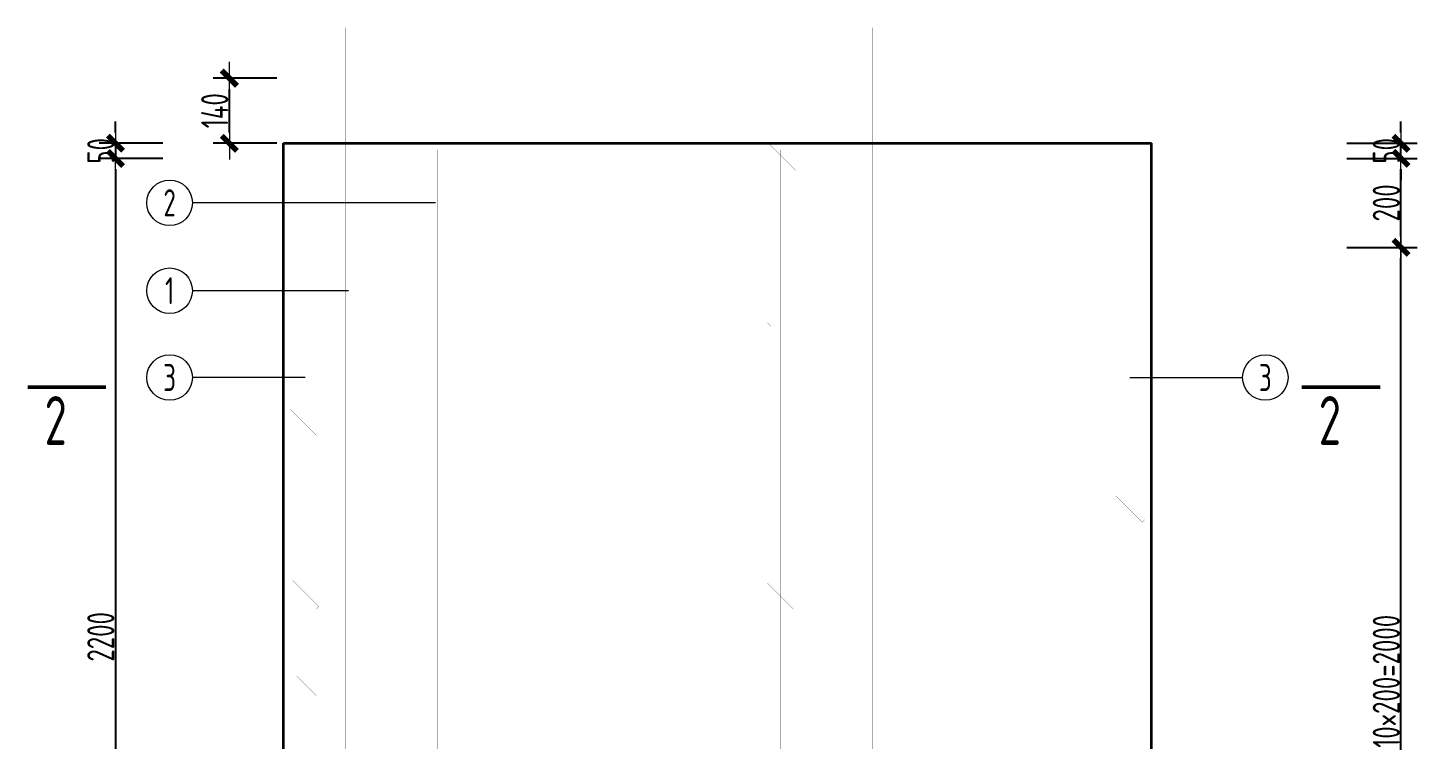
# Model space of a CAD drawing. Extents: x -85320 to 1679916, y -1321939 to 627.
# Drawn here: x 1230696 to 1243504, y -843828 to -837270 of the extents above; entities that cross this region are included whole.
import ezdxf
from ezdxf.enums import TextEntityAlignment as Align

# ---------------------------------------------------------------- set-up
doc = ezdxf.new("R2010")
doc.units = 0
doc.header["$LTSCALE"] = 1000
doc.layers.add('图名', color=85, linetype='Continuous')
for name, color, linetype, lineweight in [('直线', 7, 'Continuous', 18), ('预制墙墙身水平筋', 130, 'Continuous', 18), ('预制墙墙身纵向受力筋', 1, 'Continuous', 18), ('预制墙墙身纵向非受力筋', 94, 'Continuous', 18), ('预制墙墙身附加筋', 94, 'Continuous', 18), ('预制墙拉筋', 130, 'Continuous', 18), ('预制墙详图标注', 3, 'Continuous', 18), ('预制墙详图轮廓', 3, 'Continuous', 35)]:
    doc.layers.add(name, color=color, linetype=linetype, lineweight=lineweight)
doc.styles.add('样式 1', font='yjkeng.shx', dxfattribs={"width": 0.7, "bigfont": 'yjkchn.shx'})
doc.styles.add('样式 2', font='yjkeng.shx', dxfattribs={"width": 0.7, "bigfont": 'yjkchn.shx'})
doc.dimstyles.new('盈建科结构', dxfattribs={"dimscale": 100, "dimtxt": 2.5, "dimasz": 1, "dimexe": 1.5, "dimexo": 0.625, "dimgap": 0.1, "dimtad": 1, "dimdec": 0, "dimrnd": 1, "dimzin": 0, "dimdsep": 46, "dimtxsty": '样式 1', "dimblk": '_yjkbk', "dimblk1": 'ARCHTICK', "dimblk2": 'ARCHTICK', "dimcen": 0.09, "dimadec": 0, "dimazin": 0, "dimtfac": 1, "dimtdec": 4, "dimtix": 1, "dimtmove": 2, "dimatfit": 3, "dimfxl": 1, "dimtolj": 1, "dimtzin": 0, "dimarcsym": 0})

# ---------------------------------------------------------------- blocks, each defined once
blk = doc.blocks.new('_yjkbk')
blk.add_line((-1, 0), (1.5, 0))
blk.add_lwpolyline([(-0.7, -0.7, 0.5, 0.5, 0), (0.7, 0.7, 0.5, 0.5, 0)], format="xyseb")
blk = doc.blocks.new('*D586')
at = {"layer": 'Defpoints', "color": 0, "transparency": 16777216}
for p in [(1232004, -838474), (1231504, -847294), (1232004, -847294)]:
    blk.add_point(p, dxfattribs=at)
at = {"layer": '预制墙详图标注', "color": 0, "lineweight": -2, "transparency": 16777216}
for p, q in [((1231941, -838474), (1231354, -838474)), ((1231504, -838574), (1231504, -847194)), ((1231941, -847294), (1231354, -847294))]:
    blk.add_line(p, q, dxfattribs=at)
at = {"layer": '预制墙详图标注', "color": 0, "lineweight": -2, "transparency": 16777216, "xscale": 100, "yscale": 100, "zscale": 100}
for p, rotation in [((1231504, -838474), 90), ((1231504, -847294), 270)]:
    blk.add_blockref('_yjkbk', p, dxfattribs=dict(at, rotation=rotation))
at = {"layer": '预制墙详图标注', "color": 0, "transparency": 16777216, "insert": (1231494, -842884), "char_height": 250, "attachment_point": 8, "rotation": 90, "style": '样式 1'}
blk.add_mtext('\\A1;2200', dxfattribs=at)
blk = doc.blocks.new('_ArchTick')
at = {"color": 0, "linetype": 'ByBlock', "const_width": 0.4}
blk.add_lwpolyline([(-0.5, -0.5), (0.5, 0.5)], dxfattribs=at)
blk = doc.blocks.new('*D587')
at = {"layer": 'Defpoints', "color": 0, "transparency": 16777216}
for p in [(1232004, -838334), (1231504, -838474), (1232004, -838474)]:
    blk.add_point(p, dxfattribs=at)
at = {"layer": '预制墙详图标注', "color": 0, "lineweight": -2, "transparency": 16777216}
for p, q in [((1231504, -838234), (1231504, -838134)), ((1231941, -838334), (1231354, -838334)), ((1231504, -838334), (1231504, -838474)), ((1231941, -838474), (1231354, -838474)), ((1231504, -838574), (1231504, -838674))]:
    blk.add_line(p, q, dxfattribs=at)
at = {"layer": '预制墙详图标注', "color": 0, "lineweight": -2, "transparency": 16777216, "xscale": 100, "yscale": 100, "zscale": 100}
for p, rotation in [((1231504, -838334), 270), ((1231504, -838474), 90)]:
    blk.add_blockref('_yjkbk', p, dxfattribs=dict(at, rotation=rotation))
at = {"layer": '预制墙详图标注', "color": 0, "transparency": 16777216, "insert": (1231494, -838404), "char_height": 250, "attachment_point": 8, "rotation": 90, "style": '样式 1'}
blk.add_mtext('\\A1;50', dxfattribs=at)
blk = doc.blocks.new('*D2453')
at = {"layer": 'Defpoints', "color": 0, "transparency": 16777216}
for p in [(1242854, -839294), (1243354, -839294), (1242854, -847294)]:
    blk.add_point(p, dxfattribs=at)
at = {"layer": '预制墙详图标注', "color": 0, "lineweight": -2, "transparency": 16777216}
for p, q in [((1242916, -839294), (1243504, -839294)), ((1243354, -847194), (1243354, -839394)), ((1242916, -847294), (1243504, -847294))]:
    blk.add_line(p, q, dxfattribs=at)
at = {"layer": '预制墙详图标注', "color": 0, "lineweight": -2, "transparency": 16777216, "xscale": 100, "yscale": 100, "zscale": 100}
for p, rotation in [((1243354, -839294), 90), ((1243354, -847294), 270)]:
    blk.add_blockref('_yjkbk', p, dxfattribs=dict(at, rotation=rotation))
at = {"layer": '预制墙详图标注', "color": 0, "transparency": 16777216, "insert": (1243344, -843294), "char_height": 250, "attachment_point": 8, "rotation": 90, "style": '样式 1'}
blk.add_mtext('\\A1;10×200=2000', dxfattribs=at)
blk = doc.blocks.new('*D2454')
at = {"layer": 'Defpoints', "color": 0, "transparency": 16777216}
for p in [(1242854, -838474), (1243354, -838474), (1242854, -839294)]:
    blk.add_point(p, dxfattribs=at)
at = {"layer": '预制墙详图标注', "color": 0, "lineweight": -2, "transparency": 16777216}
for p, q in [((1242854, -838474), (1243504, -838474)), ((1243354, -839194), (1243354, -838574)), ((1242854, -839294), (1243504, -839294))]:
    blk.add_line(p, q, dxfattribs=at)
at = {"layer": '预制墙详图标注', "color": 0, "lineweight": -2, "transparency": 16777216, "xscale": 100, "yscale": 100, "zscale": 100}
for p, rotation in [((1243354, -838474), 90), ((1243354, -839294), 270)]:
    blk.add_blockref('_yjkbk', p, dxfattribs=dict(at, rotation=rotation))
at = {"layer": '预制墙详图标注', "color": 0, "transparency": 16777216, "insert": (1243344, -838884), "char_height": 250, "attachment_point": 8, "rotation": 90, "style": '样式 1'}
blk.add_mtext('\\A1;200', dxfattribs=at)
blk = doc.blocks.new('*D2455')
at = {"layer": 'Defpoints', "color": 0, "transparency": 16777216}
for p in [(1242854, -838334), (1243354, -838334), (1242854, -838474)]:
    blk.add_point(p, dxfattribs=at)
at = {"layer": '预制墙详图标注', "color": 0, "lineweight": -2, "transparency": 16777216}
for p, q in [((1243354, -838234), (1243354, -838134)), ((1242854, -838334), (1243504, -838334)), ((1243354, -838474), (1243354, -838334)), ((1242854, -838474), (1243504, -838474)), ((1243354, -838574), (1243354, -838674))]:
    blk.add_line(p, q, dxfattribs=at)
at = {"layer": '预制墙详图标注', "color": 0, "lineweight": -2, "transparency": 16777216, "xscale": 100, "yscale": 100, "zscale": 100}
for p, rotation in [((1243354, -838334), 270), ((1243354, -838474), 90)]:
    blk.add_blockref('_yjkbk', p, dxfattribs=dict(at, rotation=rotation))
at = {"layer": '预制墙详图标注', "color": 0, "transparency": 16777216, "insert": (1243344, -838404), "char_height": 250, "attachment_point": 8, "rotation": 90, "style": '样式 1'}
blk.add_mtext('\\A1;50', dxfattribs=at)
blk = doc.blocks.new('*D2996')
at = {"layer": 'Defpoints', "color": 0, "transparency": 16777216}
for p in [(1232554, -837734), (1233054, -837734), (1233054, -838334)]:
    blk.add_point(p, dxfattribs=at)
at = {"layer": '预制墙详图标注', "color": 0, "lineweight": -2, "transparency": 16777216}
for p, q in [((1232991, -837734), (1232404, -837734)), ((1232554, -838234), (1232554, -837834)), ((1232991, -838334), (1232404, -838334))]:
    blk.add_line(p, q, dxfattribs=at)
at = {"layer": '预制墙详图标注', "color": 0, "lineweight": -2, "transparency": 16777216, "xscale": 100, "yscale": 100, "zscale": 100}
for p, rotation in [((1232554, -837734), 90), ((1232554, -838334), 270)]:
    blk.add_blockref('_yjkbk', p, dxfattribs=dict(at, rotation=rotation))
at = {"layer": '预制墙详图标注', "color": 0, "transparency": 16777216, "insert": (1232544, -838034), "char_height": 250, "attachment_point": 8, "rotation": 90, "style": '样式 1'}
blk.add_mtext('\\A1;140', dxfattribs=at)

msp = doc.modelspace()

# ---------------------------------------------------------------- linework, layer by layer
at = {"layer": '图名', "lineweight": 50}
for p, q in [((1231416.178, -840583.638), (1230696.178, -840583.638)), ((1242441.178, -840583.638), (1243161.178, -840583.638))]:
    msp.add_line(p, q, dxfattribs=at)
at = {"layer": '直线', "lineweight": 18}
for p, q in [((1234453.678, -838883.361), (1232213.678, -838883.361)), ((1233653.678, -839693.361), (1232213.678, -839693.361)), ((1233253.678, -840493.361), (1232213.678, -840493.361)), ((1240853.678, -840493.361), (1241893.678, -840493.361))]:
    msp.add_line(p, q, dxfattribs=at)
for centre in [(1232003.678, -838883.361), (1232003.678, -839693.361), (1232003.678, -840493.361), (1242103.678, -840493.361)]:
    msp.add_circle(centre, 210, dxfattribs=at)
at = {"layer": '预制墙墙身水平筋', "lineweight": 18, "const_width": 0.18}
for points in [[(1232390.213, -838493.638), (1232253.678, -838493.638), (1232253.678, -838453.638), (1241853.678, -838453.638), (1241853.678, -838493.638), (1241717.142, -838493.638), (1241717.142, -838453.638), (1241853.678, -838453.638), (1241853.678, -838493.638), (1232253.678, -838493.638), (1232253.678, -838453.638), (1232390.213, -838453.638)], [(1232390.213, -838493.638), (1232253.678, -838493.638), (1232253.678, -838453.638), (1241853.678, -838453.638), (1241853.678, -838493.638), (1241717.142, -838493.638), (1241717.142, -838453.638), (1241853.678, -838453.638), (1241853.678, -838493.638), (1232253.678, -838493.638), (1232253.678, -838453.638), (1232390.213, -838453.638)], [(1232390.213, -839313.638), (1232253.678, -839313.638), (1232253.678, -839273.638), (1241853.678, -839273.638), (1241853.678, -839313.638), (1241717.142, -839313.638), (1241717.142, -839273.638), (1241853.678, -839273.638), (1241853.678, -839313.638), (1232253.678, -839313.638), (1232253.678, -839273.638), (1232390.213, -839273.638)], [(1232390.213, -839313.638), (1232253.678, -839313.638), (1232253.678, -839273.638), (1241853.678, -839273.638), (1241853.678, -839313.638), (1241717.142, -839313.638), (1241717.142, -839273.638), (1241853.678, -839273.638), (1241853.678, -839313.638), (1232253.678, -839313.638), (1232253.678, -839273.638), (1232390.213, -839273.638)], [(1232390.213, -840913.638), (1232253.678, -840913.638), (1232253.678, -840873.638), (1241853.678, -840873.638), (1241853.678, -840913.638), (1241717.142, -840913.638), (1241717.142, -840873.638), (1241853.678, -840873.638), (1241853.678, -840913.638), (1232253.678, -840913.638), (1232253.678, -840873.638), (1232390.213, -840873.638)], [(1232390.213, -840913.638), (1232253.678, -840913.638), (1232253.678, -840873.638), (1241853.678, -840873.638), (1241853.678, -840913.638), (1241717.142, -840913.638), (1241717.142, -840873.638), (1241853.678, -840873.638), (1241853.678, -840913.638), (1232253.678, -840913.638), (1232253.678, -840873.638), (1232390.213, -840873.638)], [(1232390.213, -841713.638), (1232253.678, -841713.638), (1232253.678, -841673.638), (1241853.678, -841673.638), (1241853.678, -841713.638), (1241717.142, -841713.638), (1241717.142, -841673.638), (1241853.678, -841673.638), (1241853.678, -841713.638), (1232253.678, -841713.638), (1232253.678, -841673.638), (1232390.213, -841673.638)], [(1232390.213, -841713.638), (1232253.678, -841713.638), (1232253.678, -841673.638), (1241853.678, -841673.638), (1241853.678, -841713.638), (1241717.142, -841713.638), (1241717.142, -841673.638), (1241853.678, -841673.638), (1241853.678, -841713.638), (1232253.678, -841713.638), (1232253.678, -841673.638), (1232390.213, -841673.638)], [(1232390.213, -842513.638), (1232253.678, -842513.638), (1232253.678, -842473.638), (1241853.678, -842473.638), (1241853.678, -842513.638), (1241717.142, -842513.638), (1241717.142, -842473.638), (1241853.678, -842473.638), (1241853.678, -842513.638), (1232253.678, -842513.638), (1232253.678, -842473.638), (1232390.213, -842473.638)], [(1232390.213, -842513.638), (1232253.678, -842513.638), (1232253.678, -842473.638), (1241853.678, -842473.638), (1241853.678, -842513.638), (1241717.142, -842513.638), (1241717.142, -842473.638), (1241853.678, -842473.638), (1241853.678, -842513.638), (1232253.678, -842513.638), (1232253.678, -842473.638), (1232390.213, -842473.638)], [(1232390.213, -843313.638), (1232253.678, -843313.638), (1232253.678, -843273.638), (1241853.678, -843273.638), (1241853.678, -843313.638), (1241717.142, -843313.638), (1241717.142, -843273.638), (1241853.678, -843273.638), (1241853.678, -843313.638), (1232253.678, -843313.638), (1232253.678, -843273.638), (1232390.213, -843273.638)], [(1232390.213, -843313.638), (1232253.678, -843313.638), (1232253.678, -843273.638), (1241853.678, -843273.638), (1241853.678, -843313.638), (1241717.142, -843313.638), (1241717.142, -843273.638), (1241853.678, -843273.638), (1241853.678, -843313.638), (1232253.678, -843313.638), (1232253.678, -843273.638), (1232390.213, -843273.638)]]:
    msp.add_lwpolyline(points, close=True, dxfattribs=at)
for points in [[(1241717.142, -840113.638), (1232253.678, -840113.638), (1232253.678, -840073.638), (1232390.213, -840073.638), (1232390.213, -840113.638), (1232253.678, -840113.638), (1232253.678, -840073.638), (1241717.142, -840073.638)], [(1241717.142, -840113.638), (1232253.678, -840113.638), (1232253.678, -840073.638), (1232390.213, -840073.638), (1232390.213, -840113.638), (1232253.678, -840113.638), (1232253.678, -840073.638), (1241717.142, -840073.638)], [(1234396.12, -840073.638), (1241853.678, -840073.638), (1241853.678, -840113.638), (1241717.142, -840113.638), (1241717.142, -840073.638), (1241853.678, -840073.638), (1241853.678, -840113.638), (1234392.148, -840113.638)], [(1234396.12, -840073.638), (1241853.678, -840073.638), (1241853.678, -840113.638), (1241717.142, -840113.638), (1241717.142, -840073.638), (1241853.678, -840073.638), (1241853.678, -840113.638), (1234392.148, -840113.638)]]:
    msp.add_lwpolyline(points, dxfattribs=at)
at = {"layer": '预制墙墙身纵向受力筋', "lineweight": 18, "const_width": 0.18}
for points in [[(1233621.678, -848769.638), (1233621.678, -837269.638), (1233685.678, -837269.638), (1233685.678, -848769.638)], [(1235221.678, -848769.638), (1235221.678, -837269.638), (1235285.678, -837269.638), (1235285.678, -848769.638)], [(1236821.678, -848769.638), (1236821.678, -837269.638), (1236885.678, -837269.638), (1236885.678, -848769.638)], [(1238421.678, -848769.638), (1238421.678, -837269.638), (1238485.678, -837269.638), (1238485.678, -848769.638)], [(1240021.678, -848769.638), (1240021.678, -837269.638), (1240085.678, -837269.638), (1240085.678, -848769.638)]]:
    msp.add_lwpolyline(points, close=True, dxfattribs=at)
at = {"layer": '预制墙墙身纵向非受力筋', "lineweight": 18, "const_width": 0.18}
for points in [[(1234437.678, -849193.638), (1234437.678, -838393.638), (1234469.678, -838393.638), (1234469.678, -849193.638)], [(1236037.678, -849193.638), (1236037.678, -838393.638), (1236069.678, -838393.638), (1236069.678, -849193.638)], [(1237637.678, -849193.638), (1237637.678, -838393.638), (1237669.678, -838393.638), (1237669.678, -849193.638)], [(1239237.678, -849193.638), (1239237.678, -838393.638), (1239269.678, -838393.638), (1239269.678, -849193.638)]]:
    msp.add_lwpolyline(points, close=True, dxfattribs=at)
at = {"layer": '预制墙墙身附加筋', "lineweight": 18, "const_width": 0.18}
for points in [[(1233225.678, -849193.638), (1233225.678, -838393.638), (1233281.678, -838393.638), (1233281.678, -849193.638)], [(1240825.678, -849193.638), (1240825.678, -838393.638), (1240881.678, -838393.638), (1240881.678, -849193.638)]]:
    msp.add_lwpolyline(points, close=True, dxfattribs=at)
at = {"layer": '预制墙拉筋', "lineweight": 18, "const_width": 0.18}
for points in [[(1233138.989, -838344.322), (1233378.989, -838584.322), (1233356.362, -838606.95), (1233116.362, -838366.95)], [(1235134.989, -838344.322), (1235374.989, -838584.322), (1235352.362, -838606.95), (1235112.362, -838366.95)], [(1237534.989, -838344.322), (1237774.989, -838584.322), (1237752.362, -838606.95), (1237512.362, -838366.95)], [(1239934.989, -838344.322), (1240174.989, -838584.322), (1240152.362, -838606.95), (1239912.362, -838366.95)], [(1240750.994, -838344.322), (1240990.994, -838584.322), (1240968.367, -838606.95), (1240728.367, -838366.95)], [(1233138.989, -839164.322), (1233378.989, -839404.322), (1233356.362, -839426.95), (1233116.362, -839186.95)], [(1240750.994, -839164.322), (1240990.994, -839404.322), (1240968.367, -839426.95), (1240728.367, -839186.95)], [(1233138.989, -839964.322), (1233378.989, -840204.322), (1233356.362, -840226.95), (1233116.362, -839986.95)], [(1235134.989, -839964.322), (1235374.989, -840204.322), (1235352.362, -840226.95), (1235112.362, -839986.95)], [(1237534.989, -839964.322), (1237774.989, -840204.322), (1237752.362, -840226.95), (1237512.362, -839986.95)], [(1239934.989, -839964.322), (1240174.989, -840204.322), (1240152.362, -840226.95), (1239912.362, -839986.95)], [(1240750.994, -839964.322), (1240990.994, -840204.322), (1240968.367, -840226.95), (1240728.367, -839986.95)], [(1233138.989, -840764.322), (1233378.989, -841004.322), (1233356.362, -841026.95), (1233116.362, -840786.95)], [(1240750.994, -840764.322), (1240990.994, -841004.322), (1240968.367, -841026.95), (1240728.367, -840786.95)], [(1233138.989, -841564.322), (1233378.989, -841804.322), (1233356.362, -841826.95), (1233116.362, -841586.95)], [(1240750.994, -841564.322), (1240990.994, -841804.322), (1240968.367, -841826.95), (1240728.367, -841586.95)], [(1233138.989, -842364.322), (1233378.989, -842604.322), (1233356.362, -842626.95), (1233116.362, -842386.95)], [(1235134.989, -842364.322), (1235374.989, -842604.322), (1235352.362, -842626.95), (1235112.362, -842386.95)], [(1237534.989, -842364.322), (1237774.989, -842604.322), (1237752.362, -842626.95), (1237512.362, -842386.95)], [(1239934.989, -842364.322), (1240174.989, -842604.322), (1240152.362, -842626.95), (1239912.362, -842386.95)], [(1240750.994, -842364.322), (1240990.994, -842604.322), (1240968.367, -842626.95), (1240728.367, -842386.95)], [(1233138.989, -843164.322), (1233378.989, -843404.322), (1233356.362, -843426.95), (1233116.362, -843186.95)], [(1240750.994, -843164.322), (1240990.994, -843404.322), (1240968.367, -843426.95), (1240728.367, -843186.95)]]:
    msp.add_lwpolyline(points, close=True, dxfattribs=at)
at = {"layer": '预制墙详图轮廓', "lineweight": 35}
for p, q in [((1233053.678, -838333.638), (1241053.678, -838333.638)), ((1233053.678, -849253.638), (1233053.678, -838333.638)), ((1241053.678, -849253.638), (1241053.678, -838333.638))]:
    msp.add_line(p, q, dxfattribs=at)

# ---------------------------------------------------------------- texts
at = {"layer": '图名', "linetype": 'Continuous', "style": '样式 2', "width": 0.7}
for p in [(1231056.178, -841114.638), (1242801.178, -841114.638)]:
    msp.add_text('2', height=450, dxfattribs=at).set_placement(p, align=Align.RIGHT)
at = {"layer": '直线', "linetype": 'Continuous', "style": '样式 1', "width": 0.7}
for s, p in [('2', (1232003.678, -838883.361)), ('1', (1232003.678, -839693.361)), ('3', (1232003.678, -840493.361)), ('3', (1242103.678, -840493.361))]:
    msp.add_text(s, height=250, dxfattribs=at).set_placement(p, align=Align.MIDDLE_CENTER)

# ---------------------------------------------------------------- dimensions: what is measured, and where the dimension line sits
at = {"layer": '预制墙详图标注'}
for p1, p2, distance, text, override, picture, middle in [((1233053.678, -838333.638), (1233053.678, -837733.638), 500, '140', {"dimscale": 100, "dimtxt": 2.5, "dimasz": 1, "dimexe": 1.5, "dimexo": 0.625, "dimgap": 0.1, "dimtad": 1, "dimlfac": 0.25, "dimrnd": 5, "dimdle": 0, "dimtix": 1, "dimfxlon": 0}, '*D2996', (1232418.678, -838033.638)), ((1232003.678, -838333.638), (1232003.678, -838473.638), -500, '50', {"dimscale": 100, "dimtxt": 2.5, "dimasz": 1, "dimexe": 1.5, "dimexo": 0.625, "dimgap": 0.1, "dimtad": 1, "dimlfac": 0.25, "dimrnd": 5, "dimdle": 0, "dimtix": 1, "dimfxlon": 0}, '*D587', (1231368.678, -838403.638)), ((1242853.678, -838473.637), (1242853.678, -838333.637), -500, '50', {"dimscale": 100, "dimtxt": 2.5, "dimasz": 1, "dimexe": 1.5, "dimexo": 0, "dimgap": 0.1, "dimtad": 1, "dimlfac": 0.25, "dimrnd": 5, "dimdle": 0, "dimfxlon": 0}, '*D2455', (1243218.678, -838403.637)), ((1232003.678, -838473.638), (1232003.678, -847293.638), -500, '2200', {"dimscale": 100, "dimtxt": 2.5, "dimasz": 1, "dimexe": 1.5, "dimexo": 0.625, "dimgap": 0.1, "dimtad": 1, "dimlfac": 0.25, "dimrnd": 5, "dimdle": 0, "dimtix": 1, "dimfxlon": 0}, '*D586', (1231368.678, -842883.638)), ((1242853.678, -839293.637), (1242853.678, -838473.637), -500, '200', {"dimscale": 100, "dimtxt": 2.5, "dimasz": 1, "dimexe": 1.5, "dimexo": 0, "dimgap": 0.1, "dimtad": 1, "dimlfac": 0.25, "dimrnd": 5, "dimdle": 0, "dimfxlon": 0}, '*D2454', (1243218.678, -838883.637)), ((1242853.678, -847293.637), (1242853.678, -839293.637), -500, '10×200=2000', {"dimscale": 100, "dimtxt": 2.5, "dimasz": 1, "dimexe": 1.5, "dimexo": 0.625, "dimgap": 0.1, "dimtad": 1, "dimlfac": 0.25, "dimrnd": 5, "dimdle": 0, "dimtix": 1, "dimfxlon": 0}, '*D2453', (1243218.678, -843293.637))]:
    dim = msp.add_aligned_dim(p1=p1, p2=p2, distance=distance, text=text, dimstyle='盈建科结构', override=override, dxfattribs=at)
    dim.commit()
    dim.dimension.update_dxf_attribs({"geometry": picture, "text_midpoint": middle})

doc.saveas('drawing.dxf')
